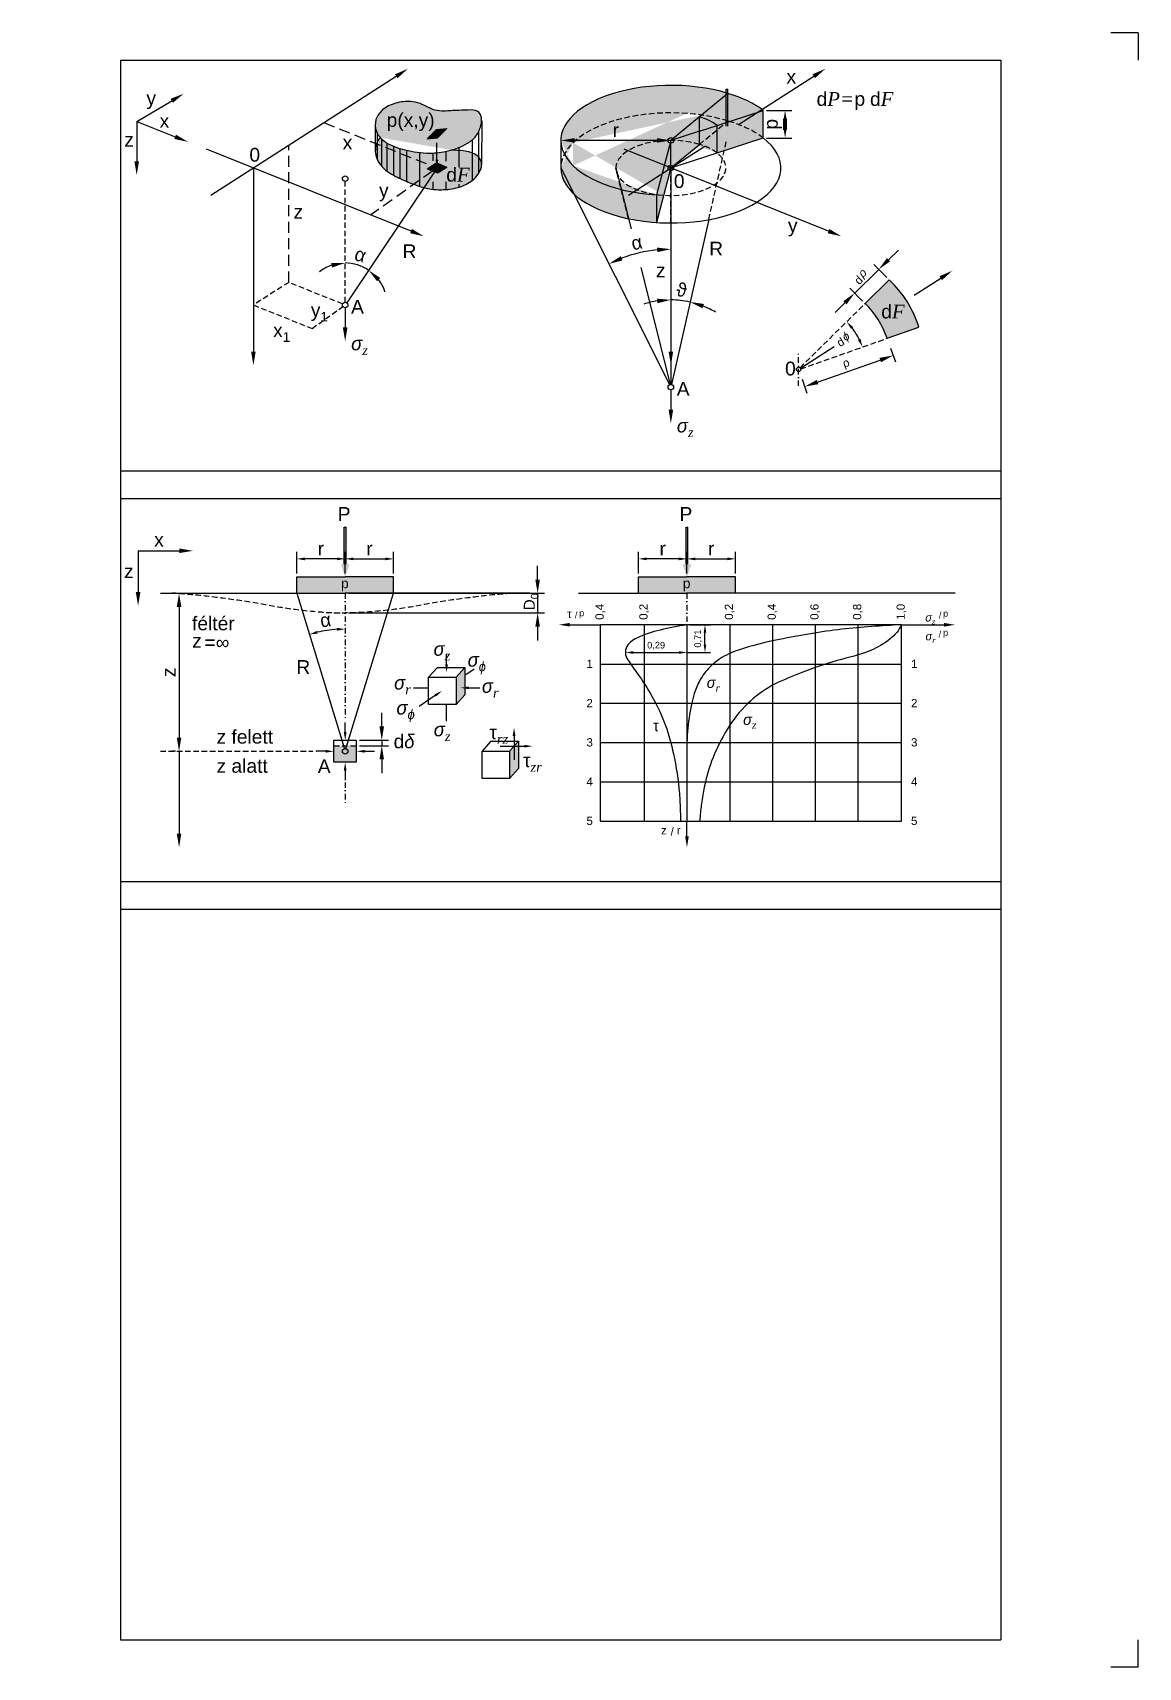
# Model space of a CAD drawing. Header units: millimetres. Extents: x -643 to 743, y 950 to 1247.
# Drawn here: x 541.6 to 742.6, y 949.6 to 1246.6 of the extents above; entities that cross this region are included whole.
import ezdxf
from ezdxf.enums import TextEntityAlignment as Align

# ---------------------------------------------------------------- set-up
doc = ezdxf.new("R2010")
doc.units = ezdxf.units.MM
doc.linetypes.add('PONTVONALX2', pattern=[2, 1, -0.5, 0, -0.5])
doc.linetypes.add('SZAGATTOTTX2', pattern=[1.5, 1, -0.5])
for name, color, linetype in [('0.20', 7, 'Continuous'), ('0.35', 2, 'Continuous'), ('0.50', 3, 'Continuous'), ('Méret', 7, 'Continuous'), ('Sraff_fekete', 7, 'Continuous'), ('Sraff_szürke', 254, 'Continuous'), ('Szaggatott', 7, 'SZAGATTOTTX2'), ('Szöveg', 7, 'Continuous'), ('Tengey', 2, 'PONTVONALX2')]:
    doc.layers.add(name, color=color, linetype=linetype)
doc.layers.add('Keretjelek', color=7, linetype='Continuous', plot=False)
doc.layers.add('Tükör', color=251, linetype='Continuous', plot=False)
doc.styles.add('0_25', font='arial.ttf', dxfattribs={"height": 2.5})
doc.styles.add('greek', font='symbol.ttf', dxfattribs={"height": 2.5})
doc.styles.get("Standard").update_dxf_attribs({"font": 'arial.ttf'})
doc.styles.add('TextCS', font='SCHLBKI.TTF', dxfattribs={"height": 2.5})
doc.dimstyles.new('ISO-25', dxfattribs={"dimtxt": 2.5, "dimasz": 2.5, "dimexe": 1.25, "dimexo": 0.625, "dimtad": 1, "dimtxsty": 'Standard', "dimcen": 2.5, "dimadec": 0, "dimazin": 0, "dimtfac": 1, "dimtmove": 0, "dimatfit": 3, "dimfxl": 0, "dimarcsym": 0})

# ---------------------------------------------------------------- blocks, each defined once
blk = doc.blocks.new('*D3')
at = {"layer": 'Defpoints', "color": 0}
for p in [(607.22, 1150.97), (598.41, 1147.69), (607.22, 1147.69)]:
    blk.add_point(p, dxfattribs=at)
at = {"layer": 'Méret', "color": 0, "lineweight": -2}
for p, q in [((598.41, 1148.31), (598.41, 1152.22)), ((599.91, 1150.97), (605.72, 1150.97)), ((607.22, 1148.31), (607.22, 1152.22))]:
    blk.add_line(p, q, dxfattribs=at)
at = {"layer": 'Méret', "color": 0}
for points in [[(599.91, 1151.22), (599.91, 1150.72), (598.41, 1150.97)], [(605.72, 1151.22), (605.72, 1150.72), (607.22, 1150.97)]]:
    blk.add_solid(points, dxfattribs=at)
at = {"layer": 'Méret', "color": 0, "insert": (602.82, 1152.84), "char_height": 2.5, "attachment_point": 5}
blk.add_mtext('r', dxfattribs=at)
blk = doc.blocks.new('*D4')
at = {"layer": 'Defpoints', "color": 0}
for p in [(589.6, 1150.97), (589.6, 1147.69), (598.41, 1147.69)]:
    blk.add_point(p, dxfattribs=at)
at = {"layer": 'Méret', "color": 0, "lineweight": -2}
for p, q in [((589.6, 1148.31), (589.6, 1152.22)), ((596.91, 1150.97), (591.1, 1150.97)), ((598.41, 1148.31), (598.41, 1152.22))]:
    blk.add_line(p, q, dxfattribs=at)
at = {"layer": 'Méret', "color": 0}
for points in [[(591.1, 1151.22), (591.1, 1150.72), (589.6, 1150.97)], [(596.91, 1151.22), (596.91, 1150.72), (598.41, 1150.97)]]:
    blk.add_solid(points, dxfattribs=at)
at = {"layer": 'Méret', "color": 0, "insert": (594.01, 1152.84), "char_height": 2.5, "attachment_point": 5}
blk.add_mtext('r', dxfattribs=at)
blk = doc.blocks.new('*D5')
at = {"layer": 'Defpoints', "color": 0}
for p in [(568.22, 1144.71), (568.22, 1116.01), (568.22, 1116.01)]:
    blk.add_point(p, dxfattribs=at)
at = {"layer": 'Méret', "color": 0, "lineweight": -2}
for p, q in [((567.6, 1144.71), (566.97, 1144.71)), ((568.22, 1142.21), (568.22, 1118.51)), ((567.6, 1116.01), (566.97, 1116.01))]:
    blk.add_line(p, q, dxfattribs=at)
at = {"layer": 'Méret', "color": 0}
for points in [[(567.81, 1142.21), (568.64, 1142.21), (568.22, 1144.71)], [(567.81, 1118.51), (568.64, 1118.51), (568.22, 1116.01)]]:
    blk.add_solid(points, dxfattribs=at)
at = {"layer": 'Méret', "color": 0, "insert": (566.35, 1130.36), "char_height": 2.5, "attachment_point": 5, "rotation": 90}
blk.add_mtext('z', dxfattribs=at)
blk = doc.blocks.new('*D6')
at = {"layer": 'Defpoints', "color": 0}
for p in [(598.41, 1144.71), (598.41, 1141.14), (633.4, 1141.14)]:
    blk.add_point(p, dxfattribs=at)
at = {"layer": 'Méret', "color": 0, "lineweight": -2}
for p, q in [((633.4, 1147.21), (633.4, 1149.71)), ((599.04, 1144.71), (634.65, 1144.71)), ((633.4, 1144.71), (633.4, 1141.14)), ((599.04, 1141.14), (634.65, 1141.14)), ((633.4, 1138.64), (633.4, 1136.14))]:
    blk.add_line(p, q, dxfattribs=at)
at = {"layer": 'Méret', "color": 0}
for points in [[(632.98, 1147.21), (633.81, 1147.21), (633.4, 1144.71)], [(632.98, 1138.64), (633.81, 1138.64), (633.4, 1141.14)]]:
    blk.add_solid(points, dxfattribs=at)
blk = doc.blocks.new('*D7')
at = {"layer": 'Defpoints', "color": 0}
for p in [(600.41, 1118.02), (600.41, 1117.02), (605.07, 1117.02)]:
    blk.add_point(p, dxfattribs=at)
at = {"layer": 'Méret', "color": 0, "lineweight": -2}
for p, q in [((605.07, 1120.52), (605.07, 1123.02)), ((601.04, 1118.02), (606.32, 1118.02)), ((601.04, 1117.02), (606.32, 1117.02)), ((605.07, 1118.02), (605.07, 1117.02)), ((605.07, 1114.52), (605.07, 1112.02))]:
    blk.add_line(p, q, dxfattribs=at)
at = {"layer": 'Méret', "color": 0}
for points in [[(604.65, 1120.52), (605.48, 1120.52), (605.07, 1118.02)], [(604.65, 1114.52), (605.48, 1114.52), (605.07, 1117.02)]]:
    blk.add_solid(points, dxfattribs=at)
blk = doc.blocks.new('*D8')
at = {"layer": 'Defpoints', "color": 0}
for p in [(692.91, 1197.37), (691.71, 1191.13), (696.92, 1191.05), (681.09, 1185.7), (681.22, 1185.49)]:
    blk.add_point(p, dxfattribs=at)
at = {"layer": 'Méret', "color": 0, "lineweight": -2}
blk.add_arc((680.69, 1185.3), 12.47, 26.3791, 37.7181, dxfattribs=at)
at = {"layer": 'Méret', "color": 0}
for points in [[(690.36, 1192.77), (690.74, 1193.1), (689.56, 1194.06)], [(692.09, 1190.94), (691.63, 1190.75), (692.44, 1189.46)]]:
    blk.add_solid(points, dxfattribs=at)
blk = doc.blocks.new('*D9')
at = {"layer": 'Defpoints', "color": 0}
for p in [(589.6, 1144.71), (598.41, 1144.71), (596.21, 1138.11), (598.41, 1121.85), (598.27, 1116.48)]:
    blk.add_point(p, dxfattribs=at)
at = {"layer": 'Méret', "color": 0, "lineweight": -2}
blk.add_arc((598.41, 1116.01), 22.21, 93.8701, 103.1875, dxfattribs=at)
at = {"layer": 'Méret', "color": 0}
for points in [[(593.41, 1137.39), (593.28, 1137.87), (591.9, 1137.24)], [(596.91, 1138.42), (596.92, 1137.92), (598.41, 1138.22)]]:
    blk.add_solid(points, dxfattribs=at)
at = {"layer": 'Méret', "color": 0, "insert": (594.84, 1139.85), "char_height": 2.5, "attachment_point": 5, "rotation": 8.5288, "style": 'greek'}
blk.add_mtext('a', dxfattribs=at)
blk = doc.blocks.new('*D10')
at = {"layer": 'Defpoints', "color": 0}
for p in [(614.63, 1221.31), (598.41, 1219.55), (601.34, 1204.15), (598.41, 1197.6), (598.69, 1197.51)]:
    blk.add_point(p, dxfattribs=at)
at = {"layer": 'Méret', "color": 0, "lineweight": -2}
for start, end in [(108.8505, 127.701), (56.1831, 90), (18.4821, 37.3326)]:
    blk.add_arc((598.41, 1197.1), 7.63, start, end, dxfattribs=at)
at = {"layer": 'Méret', "color": 0}
for points in [[(595.88, 1204.73), (596.02, 1203.91), (598.41, 1204.73)], [(604.2, 1201.42), (604.77, 1202.03), (602.66, 1203.44)]]:
    blk.add_solid(points, dxfattribs=at)
at = {"layer": 'Méret', "color": 0, "insert": (601.19, 1206.22), "char_height": 2.5, "attachment_point": 5, "rotation": 343.0916, "style": 'greek'}
blk.add_mtext('a', dxfattribs=at)
blk = doc.blocks.new('*D11')
at = {"layer": 'Defpoints', "color": 0}
for p in [(674.4, 1232.44), (678.38, 1232.44), (674.4, 1227.44)]:
    blk.add_point(p, dxfattribs=at)
at = {"layer": 'Méret', "color": 0, "lineweight": -2}
for p, q in [((675.02, 1232.44), (679.63, 1232.44)), ((675.02, 1227.44), (679.63, 1227.44))]:
    blk.add_line(p, q, dxfattribs=at)
at = {"layer": 'Méret', "color": 0, "lineweight": 100}
blk.add_line((678.38, 1228.94), (678.38, 1230.94), dxfattribs=at)
at = {"layer": 'Méret', "color": 0}
for points in [[(678.13, 1230.94), (678.63, 1230.94), (678.38, 1232.44)], [(678.13, 1228.94), (678.63, 1228.94), (678.38, 1227.44)]]:
    blk.add_solid(points, dxfattribs=at)
at = {"layer": 'Méret', "color": 0, "insert": (676.16, 1229.94), "char_height": 2.5, "attachment_point": 5, "rotation": 90}
blk.add_mtext('p', dxfattribs=at)
blk = doc.blocks.new('*D12')
at = {"layer": 'Defpoints', "color": 0}
for p in [(637.61, 1222.05), (657.61, 1212), (653.75, 1206.94), (657.39, 1182.62), (657.61, 1182.68)]:
    blk.add_point(p, dxfattribs=at)
at = {"layer": 'Méret', "color": 0, "lineweight": -2}
blk.add_arc((657.61, 1182.18), 25.06, 95.7178, 110.922, dxfattribs=at)
at = {"layer": 'Méret', "color": 0}
for points in [[(648.83, 1205.2), (648.5, 1205.97), (646.38, 1204.58)], [(655.1, 1207.53), (655.14, 1206.7), (657.61, 1207.24)]]:
    blk.add_solid(points, dxfattribs=at)
at = {"layer": 'Méret', "color": 0, "insert": (651.4, 1208.42), "char_height": 2.5, "attachment_point": 5, "rotation": 13.3199, "style": 'greek'}
blk.add_mtext('a', dxfattribs=at)
blk = doc.blocks.new('*D13')
at = {"layer": 'Defpoints', "color": 0}
for p in [(657.61, 1212), (664.49, 1212.61), (659.95, 1197.85), (657.61, 1182.68), (657.72, 1182.66)]:
    blk.add_point(p, dxfattribs=at)
at = {"layer": 'Méret', "color": 0, "lineweight": -2}
for start, end in [(99.0457, 108.0914), (77.2688, 90), (59.1774, 68.2231)]:
    blk.add_arc((657.61, 1182.18), 15.85, start, end, dxfattribs=at)
at = {"layer": 'Méret', "color": 0}
for points in [[(655.09, 1198.25), (655.16, 1197.42), (657.61, 1198.03)], [(663.37, 1196.5), (663.62, 1197.29), (661.11, 1197.64)]]:
    blk.add_solid(points, dxfattribs=at)
at = {"layer": 'Méret', "color": 0, "insert": (659.58, 1199.84), "char_height": 2.5, "attachment_point": 5, "rotation": 353.6344, "style": 'greek'}
blk.add_mtext('ϑ', dxfattribs=at)
blk = doc.blocks.new('*D31')
at = {"layer": 'Defpoints', "color": 0}
for p in [(669.35, 1150.97), (660.54, 1147.69), (669.35, 1147.69)]:
    blk.add_point(p, dxfattribs=at)
at = {"layer": 'Méret', "color": 0, "lineweight": -2}
for p, q in [((660.54, 1148.31), (660.54, 1152.22)), ((662.04, 1150.97), (667.85, 1150.97)), ((669.35, 1148.31), (669.35, 1152.22))]:
    blk.add_line(p, q, dxfattribs=at)
at = {"layer": 'Méret', "color": 0}
for points in [[(662.04, 1151.22), (662.04, 1150.72), (660.54, 1150.97)], [(667.85, 1151.22), (667.85, 1150.72), (669.35, 1150.97)]]:
    blk.add_solid(points, dxfattribs=at)
at = {"layer": 'Méret', "color": 0, "insert": (664.94, 1152.84), "char_height": 2.5, "attachment_point": 5}
blk.add_mtext('r', dxfattribs=at)
blk = doc.blocks.new('*D29')
at = {"layer": 'Defpoints', "color": 0}
for p in [(651.73, 1150.97), (651.73, 1147.69), (660.54, 1147.69)]:
    blk.add_point(p, dxfattribs=at)
at = {"layer": 'Méret', "color": 0, "lineweight": -2}
for p, q in [((651.73, 1148.31), (651.73, 1152.22)), ((659.04, 1150.97), (653.23, 1150.97)), ((660.54, 1148.31), (660.54, 1152.22))]:
    blk.add_line(p, q, dxfattribs=at)
at = {"layer": 'Méret', "color": 0}
for points in [[(653.23, 1151.22), (653.23, 1150.72), (651.73, 1150.97)], [(659.04, 1151.22), (659.04, 1150.72), (660.54, 1150.97)]]:
    blk.add_solid(points, dxfattribs=at)
at = {"layer": 'Méret', "color": 0, "insert": (656.13, 1152.84), "char_height": 2.5, "attachment_point": 5}
blk.add_mtext('r', dxfattribs=at)

msp = doc.modelspace()

# ---------------------------------------------------------------- hatches: boundary and pattern name
at = {"layer": '0.35'}
for points in [[(667.958, 1236.315), (667.638, 1236.315), (667.638, 1229.56), (666.982, 1229.56), (667.798, 1227.249), (668.614, 1229.56), (667.958, 1229.56)], [(598.573, 1156.753), (598.253, 1156.753), (598.253, 1149.999), (597.597, 1149.999), (598.413, 1147.688), (599.23, 1149.999), (598.573, 1149.999)], [(660.698, 1156.753), (660.378, 1156.753), (660.378, 1149.999), (659.722, 1149.999), (660.538, 1147.688), (661.355, 1149.999), (660.698, 1149.999)]]:
    msp.add_hatch(color=256, dxfattribs=at).paths.add_polyline_path(points)
h = msp.add_hatch(color=256, dxfattribs=at)
h.dxf.hatch_style = 1
edge = h.paths.add_edge_path()
edge.add_arc((657.614, 1227.003), 0.5, 0, 360)
edge = h.paths.add_edge_path()
edge.add_arc((657.614, 1222.003), 0.5, 0, 360)
at = {"layer": 'Sraff_fekete'}
h = msp.add_hatch(color=256, dxfattribs=at)
h.dxf.hatch_style = 1
h.paths.add_polyline_path([(615.011, 1222.915), (613.327, 1221.835), (615.184, 1221.091), (616.867, 1222.171)])
at = {"layer": 'Sraff_szürke'}
h = msp.add_hatch(color=256, dxfattribs=at)
h.dxf.hatch_style = 1
edge = h.paths.add_edge_path()
edge.add_ellipse((657.614, 1222.003), major_axis=(-20, 0), ratio=0.5, start_angle=253.78754, end_angle=345.52249, ccw=False)
edge.add_line((663.198, 1231.605), (667.988, 1235.553))
edge.add_ellipse((657.614, 1227.003), major_axis=(-20, 0), ratio=0.5, start_angle=238.75694, end_angle=374.47751)
edge = h.paths.add_edge_path()
edge.add_ellipse((657.614, 1222.003), major_axis=(-20, 0), ratio=0.5, start_angle=345.52249, end_angle=360, ccw=False)
edge.add_ellipse((657.614, 1227.003), major_axis=(-20, 0), ratio=0.5, start_angle=360, end_angle=374.47751, ccw=False)
edge.add_line((637.614, 1227.003), (637.614, 1222.003))
edge = h.paths.add_edge_path()
edge.add_ellipse((657.614, 1227.003), major_axis=(-20, 0), ratio=0.5, start_angle=374.47751, end_angle=442.4654, ccw=False)
edge.add_ellipse((657.614, 1222.003), major_axis=(-20, 0), ratio=0.5, start_angle=345.52249, end_angle=360)
edge.add_ellipse((657.614, 1222.003), major_axis=(-20, 0), ratio=0.5, start_angle=0, end_angle=82.50709)
edge.add_line((655.006, 1212.088), (654.992, 1217.089))
edge = h.paths.add_edge_path()
edge.add_ellipse((657.614, 1227.003), major_axis=(-20, 0), ratio=0.5, start_angle=374.47751, end_angle=442.4654)
edge.add_line((654.992, 1217.089), (655.015, 1217.175))
edge.add_ellipse((657.614, 1222.003), major_axis=(-10, 0), ratio=0.5, start_angle=270, end_angle=434.93079, ccw=False)
edge.add_line((657.614, 1227.003), (662.801, 1231.278))
edge.add_line((662.801, 1231.278), (663.198, 1231.605))
edge.add_ellipse((657.614, 1222.003), major_axis=(-20, 0), ratio=0.5, start_angle=253.78754, end_angle=345.52249)
edge = h.paths.add_edge_path(flags=17)
edge.add_ellipse((657.614, 1222.003), major_axis=(-10, 0), ratio=0.5, start_angle=270, end_angle=434.93079)
edge.add_line((655.015, 1217.175), (657.614, 1227.003))
h = msp.add_hatch(color=253, dxfattribs=at)
h.dxf.hatch_style = 1
edge = h.paths.add_edge_path()
edge.add_ellipse((657.614, 1227.003), major_axis=(-20, 0), ratio=0.5, start_angle=212.95417, end_angle=238.75694)
edge.add_line((667.988, 1235.553), (662.801, 1231.278))
edge.add_line((662.801, 1231.278), (662.801, 1226.278))
edge.add_ellipse((657.614, 1222.003), major_axis=(-10, 0), ratio=0.5, start_angle=212.95417, end_angle=238.75694, ccw=False)
edge.add_line((666.006, 1224.723), (674.397, 1227.442))
edge.add_line((674.397, 1227.442), (674.397, 1232.442))
h = msp.add_hatch(color=256, dxfattribs=at)
h.dxf.hatch_style = 1
edge = h.paths.add_edge_path()
edge.add_spline(control_points=[(613.534, 1232.982), (613.786, 1232.861), (614.562, 1232.487), (616.294, 1232.243), (618.446, 1232.487), (620.546, 1232.47), (622.375, 1232.636), (623.359, 1231.272), (623.128, 1229.56), (622.33, 1227.71), (620.2, 1226.033), (617.293, 1225.01), (613.395, 1224.488), (609.539, 1225.144), (606.031, 1226.208), (603.841, 1228.337), (603.782, 1230.851), (605.214, 1232.826), (607.586, 1233.894), (610.018, 1234.23), (612.057, 1233.762), (613.052, 1233.237), (613.534, 1232.982)], knot_values=[0, 0, 0, 0, 0.8340144, 2.5780787, 5.1481575, 7.2539624, 9.1018733, 10.0384992, 11.8651714, 13.965552, 15.9824633, 19.7637859, 23.1066158, 27.6729862, 31.3781757, 34.0166861, 36.1841942, 38.2907378, 40.9638755, 43.7765231, 45.5104846, 47.142808, 47.142808, 47.142808, 47.142808], degree=3, periodic=0)
edge = h.paths.add_edge_path()
edge.add_spline(control_points=[(604.787, 1227.511), (604.787, 1227.511), (604.159, 1226.886), (603.868, 1225.453), (603.875, 1224.278), (604.973, 1221.969), (607.388, 1220.471), (610.458, 1219.176), (613.344, 1218.093), (616.495, 1217.981), (619.296, 1218.397), (621.678, 1219.64), (622.969, 1221.291), (623.43, 1222.989), (622.213, 1224.69), (620.062, 1225.114), (618.455, 1225.225), (617.758, 1225.258)], knot_values=[0, 0, 0, 0, 0.7341219, 2.0785706, 3.6106937, 5.5970676, 9.0346424, 11.8926235, 15.6595568, 18.1537477, 21.26865, 24.0940676, 25.9186402, 27.5235211, 28.9375563, 31.6595206, 33.7644344, 33.7644344, 33.7644344, 33.7644344], degree=3, periodic=0)
h = msp.add_hatch(color=256, dxfattribs=at)
h.dxf.hatch_style = 1
h.paths.add_polyline_path([(662.801, 1231.278), (657.614, 1227.003), (662.801, 1228.684)])
h.paths.add_polyline_path([(662.801, 1228.684), (657.614, 1227.003), (657.614, 1222.003), (662.801, 1226.278)])
h = msp.add_hatch(color=253, dxfattribs=at)
h.dxf.hatch_style = 1
h.paths.add_polyline_path([(613.327, 1227.292), (615.184, 1227.474), (616.867, 1229.175), (615.011, 1228.993)])
h = msp.add_hatch(color=256, dxfattribs=at)
h.dxf.hatch_style = 1
edge = h.paths.add_edge_path()
edge.add_line((657.614, 1222.003), (657.614, 1227.003))
edge.add_line((657.614, 1227.003), (655.015, 1217.175))
edge.add_ellipse((657.614, 1222.003), major_axis=(-10, 0), ratio=0.5, start_angle=434.93079, end_angle=442.50709)
edge.add_line((656.31, 1217.045), (657.614, 1222.003))
edge = h.paths.add_edge_path()
edge.add_line((655.006, 1212.088), (656.31, 1217.045))
edge.add_ellipse((657.614, 1222.003), major_axis=(-10, 0), ratio=0.5, start_angle=434.93079, end_angle=442.50709, ccw=False)
edge.add_line((655.015, 1217.175), (654.992, 1217.089))
edge.add_line((654.992, 1217.089), (655.006, 1212.088))
h = msp.add_hatch(color=256, dxfattribs=at)
h.dxf.hatch_style = 1
h.paths.add_polyline_path([(697.28, 1201.676), (692.913, 1197.367, -0.0585128), (695.203, 1194.615), (700.405, 1197.952, 0.0615532)])
h.paths.add_polyline_path([(700.405, 1197.952), (695.203, 1194.615, -0.0647792), (696.919, 1191.046), (702.691, 1193.088, 0.0681116)])
h = msp.add_hatch(color=256, dxfattribs=at)
h.dxf.hatch_style = 1
h.paths.add_polyline_path([(598.413, 1147.688), (589.605, 1147.688), (589.605, 1144.713), (598.413, 1144.713)])
h.paths.add_polyline_path([(607.222, 1147.688), (598.413, 1147.688), (598.413, 1144.713), (607.222, 1144.713)])
h = msp.add_hatch(color=256, dxfattribs=at)
h.dxf.hatch_style = 1
h.paths.add_polyline_path([(660.538, 1147.688), (651.73, 1147.688), (651.73, 1144.713), (660.538, 1144.713)])
h.paths.add_polyline_path([(669.347, 1147.688), (660.538, 1147.688), (660.538, 1144.713), (669.347, 1144.713)])
h = msp.add_hatch(color=256, dxfattribs=at)
h.dxf.hatch_style = 1
h.paths.add_polyline_path([(620.19, 1131.232), (618.563, 1129.453), (618.563, 1124.49), (620.19, 1126.269)])
h = msp.add_hatch(color=256, dxfattribs=at)
h.dxf.hatch_style = 1
h.paths.add_polyline_path([(600.413, 1117.018), (598.724, 1117.018), (598.56, 1116.483, -0.3294721), (598.913, 1116.005, -0.4142136), (598.413, 1115.505), (598.413, 1114.005), (600.413, 1114.005)])
h.paths.add_polyline_path([(597.913, 1116.005, -0.3294721), (598.267, 1116.483), (598.103, 1117.018), (596.355, 1117.018), (596.355, 1114.005), (598.413, 1114.005), (598.413, 1115.505, -0.4142136)])
h.paths.add_polyline_path([(598.724, 1117.018), (598.103, 1117.018), (598.267, 1116.483, -0.1499646), (598.56, 1116.483)])
h.paths.add_polyline_path([(598.913, 1116.005, 1), (597.913, 1116.005, 0.4142136), (598.413, 1115.505, 0.4142136)])
h = msp.add_hatch(color=256, dxfattribs=at)
h.dxf.hatch_style = 1
h.paths.add_polyline_path([(629.926, 1117.823), (628.299, 1116.044), (628.299, 1111.082), (629.926, 1112.86)])

# ---------------------------------------------------------------- linework, layer by layer
for p, q in [((613.327, 1221.835), (615.011, 1222.915)), ((613.327, 1221.835), (615.184, 1221.091)), ((615.011, 1222.915), (616.867, 1222.171)), ((615.184, 1221.091), (616.867, 1222.171))]:
    msp.add_line(p, q)
at = {"layer": '0.20'}
for p, q in [((667.988, 1235.553), (662.801, 1231.278)), ((560.523, 1230.435), (566.907, 1234.208)), ((560.523, 1230.435), (560.523, 1223.185)), ((560.523, 1230.435), (567.512, 1227.657)), ((662.801, 1226.278), (662.801, 1231.278)), ((666.006, 1229.723), (674.397, 1232.442)), ((666.006, 1224.723), (666.006, 1229.723)), ((674.397, 1227.442), (674.397, 1232.442)), ((615.011, 1228.993), (613.327, 1227.292)), ((613.327, 1227.292), (615.184, 1227.474)), ((615.011, 1228.993), (616.867, 1229.175)), ((616.867, 1229.175), (615.184, 1227.474)), ((666.006, 1224.723), (674.397, 1227.442)), ((637.615, 1222.046), (657.39, 1182.623)), ((647.615, 1222.046), (650.408, 1210.909)), ((657.614, 1212.003), (657.614, 1182.676)), ((652.16, 1203.923), (657.493, 1182.661)), ((701.837, 1198.87), (706.666, 1201.968)), ((681.165, 1185.611), (687.325, 1189.562)), ((560.776, 1152.441), (568.276, 1152.441)), ((560.776, 1152.441), (560.776, 1144.941)), ((589.605, 1144.713), (589.605, 1147.688)), ((589.605, 1147.688), (598.413, 1147.688)), ((607.222, 1147.688), (598.413, 1147.688)), ((607.222, 1144.713), (607.222, 1147.688)), ((651.73, 1147.688), (660.538, 1147.688)), ((651.73, 1144.713), (651.73, 1147.688)), ((669.347, 1147.688), (660.538, 1147.688)), ((669.347, 1144.713), (669.347, 1147.688)), ((639.247, 1138.997), (644.791, 1138.997)), ((652.769, 1138.997), (652.769, 1103.335)), ((660.538, 1138.997), (660.538, 1103.335)), ((668.308, 1138.997), (668.308, 1103.335)), ((676.077, 1138.997), (676.077, 1103.335)), ((683.847, 1138.997), (683.847, 1103.335)), ((691.616, 1138.997), (691.616, 1103.335)), ((699.522, 1138.997), (707.268, 1138.997)), ((616.845, 1131.835), (616.845, 1133.581)), ((644.791, 1131.864), (699.522, 1131.864)), ((621.847, 1130.923), (620.19, 1129.805)), ((610.809, 1127.546), (613.554, 1127.546)), ((614.79, 1126.158), (611.843, 1124.168)), ((620.877, 1127.546), (622.88, 1127.546)), ((616.845, 1121.51), (616.845, 1124.49)), ((644.791, 1124.732), (699.522, 1124.732)), ((644.791, 1117.6), (699.522, 1117.6)), ((568.222, 1116.005), (568.222, 1101.064)), ((644.791, 1110.468), (699.522, 1110.468)), ((660.538, 1100.564), (660.538, 1103.335))]:
    msp.add_line(p, q, dxfattribs=at)
msp.add_circle((680.828, 1185.395), 0.4, dxfattribs=at)
for major_axis in [(-20, 0), (-10, 0)]:
    msp.add_ellipse((657.614, 1227.003), major_axis=major_axis, ratio=0.5, start_param=3.7167513, end_param=4.1670948, dxfattribs=at)
at = {"layer": '0.20', "linetype": 'SZAGATTOTTX2'}
for major_axis in [(-20, 0), (-10, 0)]:
    msp.add_ellipse((657.614, 1222.003), major_axis=major_axis, ratio=0.5, start_param=3.7167513, end_param=4.1670948, dxfattribs=at)
at = {"layer": '0.20'}
for points in [[(567.119, 1233.849), (566.695, 1234.566), (569.059, 1235.48)], [(567.358, 1227.27), (567.665, 1228.045), (569.835, 1226.734)], [(560.106, 1223.185), (560.939, 1223.185), (560.523, 1220.685)], [(706.891, 1201.617), (706.441, 1202.319), (708.77, 1203.318)], [(568.276, 1152.024), (568.276, 1152.857), (570.776, 1152.441)], [(560.359, 1144.941), (561.193, 1144.941), (560.776, 1142.441)], [(639.247, 1139.33), (639.247, 1138.663), (637.247, 1138.997)], [(707.268, 1138.663), (707.268, 1139.33), (709.268, 1138.997)], [(660.205, 1100.564), (660.872, 1100.564), (660.538, 1098.564)]]:
    msp.add_solid(points, dxfattribs=at)
at = {"layer": '0.35'}
for p, q in [((574.01, 1217.049), (607.712, 1238.667)), ((669.91, 1229.89), (683.594, 1238.667)), ((667.638, 1229.56), (667.638, 1236.315)), ((667.638, 1236.315), (667.958, 1236.315)), ((667.958, 1229.56), (667.958, 1236.315)), ((667.958, 1229.56), (667.958, 1236.315)), ((649.892, 1217.049), (663.762, 1225.946)), ((581.732, 1222.003), (581.732, 1188.638)), ((657.614, 1222.003), (657.614, 1188.638)), ((598.415, 1196.599), (598.415, 1193.014)), ((657.614, 1181.676), (657.614, 1178.092)), ((598.253, 1149.999), (598.253, 1156.753)), ((598.253, 1156.753), (598.573, 1156.753)), ((598.573, 1149.999), (598.573, 1156.753)), ((598.573, 1149.999), (598.573, 1156.753)), ((660.378, 1149.999), (660.378, 1156.753)), ((660.378, 1156.753), (660.698, 1156.753)), ((660.698, 1149.999), (660.698, 1156.753)), ((660.698, 1149.999), (660.698, 1156.753)), ((564.822, 1144.713), (598.413, 1144.713)), ((632.004, 1144.713), (598.413, 1144.713)), ((640.854, 1144.713), (660.538, 1144.713)), ((709.268, 1144.713), (660.538, 1144.713)), ((615.182, 1131.232), (613.554, 1129.453)), ((620.19, 1131.232), (618.563, 1129.453)), ((620.19, 1126.269), (618.563, 1124.49)), ((598.413, 1119.518), (598.413, 1121.264)), ((596.355, 1118.018), (600.413, 1118.018)), ((596.355, 1114.005), (596.355, 1118.018)), ((600.413, 1118.018), (600.413, 1114.005)), ((624.917, 1117.823), (623.29, 1116.044)), ((629.926, 1117.823), (628.299, 1116.044)), ((594.855, 1116.005), (593.109, 1116.005)), ((600.413, 1114.005), (596.355, 1114.005)), ((601.972, 1116.005), (603.718, 1116.005)), ((598.413, 1112.493), (598.413, 1110.746)), ((629.926, 1112.86), (628.299, 1111.082)), ((644.791, 1103.335), (699.522, 1103.335))]:
    msp.add_line(p, q, dxfattribs=at)
at = {"layer": '0.35', "ltscale": 0.25}
for p, q in [((610.383, 1210.523), (573.216, 1225.415)), ((686.265, 1210.523), (649.098, 1225.415))]:
    msp.add_line(p, q, dxfattribs=at)
at = {"layer": '0.35', "color": 253}
msp.add_line((615.097, 1223.503), (615.097, 1226.543), dxfattribs=at)
at = {"layer": '0.35'}
for points in [[(699.522, 1103.335), (699.522, 1138.997), (644.791, 1138.997), (644.791, 1103.335)], [(615.182, 1131.232), (620.19, 1131.232), (620.19, 1126.269)], [(624.917, 1117.823), (629.926, 1117.823), (629.926, 1112.86)]]:
    msp.add_lwpolyline(points, dxfattribs=at)
for points in [[(613.554, 1129.453), (618.563, 1129.453), (618.563, 1124.49), (613.554, 1124.49)], [(623.29, 1116.044), (628.299, 1116.044), (628.299, 1111.082), (623.29, 1111.082)]]:
    msp.add_lwpolyline(points, close=True, dxfattribs=at)
for centre in [(657.614, 1227.003), (657.614, 1222.003), (598.415, 1220.053), (598.415, 1197.099), (657.614, 1182.176), (598.413, 1116.005)]:
    msp.add_circle(centre, 0.5, dxfattribs=at)
for points in [[(607.937, 1238.317), (607.487, 1239.018), (609.816, 1240.017)], [(683.819, 1238.317), (683.369, 1239.018), (685.698, 1240.017)], [(610.228, 1210.137), (610.538, 1210.91), (612.704, 1209.593)], [(686.11, 1210.137), (686.42, 1210.91), (688.586, 1209.593)], [(597.998, 1193.014), (598.831, 1193.014), (598.415, 1190.514)], [(581.316, 1188.638), (582.149, 1188.638), (581.732, 1186.138)], [(657.198, 1188.638), (658.031, 1188.638), (657.614, 1186.138)], [(657.198, 1178.092), (658.031, 1178.092), (657.614, 1175.592)], [(598.663, 1119.518), (598.163, 1119.518), (598.413, 1118.018)], [(594.855, 1115.755), (594.855, 1116.255), (596.355, 1116.005)], [(598.663, 1112.493), (598.163, 1112.493), (598.413, 1113.993)], [(601.972, 1115.755), (601.972, 1116.255), (600.472, 1116.005)]]:
    msp.add_solid(points, dxfattribs=at)
at = {"layer": '0.35', "color": 253}
msp.add_solid([(615.347, 1223.503), (614.847, 1223.503), (615.097, 1222.003)], dxfattribs=at)
at = {"layer": '0.50'}
for points, knots in [([(660.538, 1138.997), (658.901, 1138.712), (655.801, 1138.173), (652.323, 1137.118), (650.236, 1135.905), (649.381, 1134.854), (649.252, 1133.469), (650.321, 1131.743), (652.246, 1129.263), (654.614, 1125.395), (656.814, 1120.743), (658.303, 1114.942), (659.153, 1109.692), (659.316, 1105.584), (659.36, 1103.911), (659.374, 1103.335)], [0, 0, 0, 0, 6.2347215, 11.8068524, 13.5045873, 15.220141, 16.7164797, 18.3786142, 22.6796312, 28.6690521, 35.2703409, 41.9146298, 51.0462236, 55.160406, 57.3205156, 57.3205156, 57.3205156, 57.3205156]), ([(699.522, 1138.997), (695.904, 1138.798), (688.456, 1138.389), (678.581, 1136.638), (671.103, 1134.988), (666.832, 1133.181), (664.482, 1131.223), (662.849, 1129.094), (661.87, 1126.703), (661.107, 1123.575), (660.493, 1119.408), (660.502, 1112.314), (660.502, 1106.896), (660.502, 1103.335)], [0, 0, 0, 0, 13.577608, 27.9451004, 37.5436056, 42.2823096, 45.1249206, 48.9243733, 52.2194455, 54.7336895, 60.9911546, 67.9516983, 81.3050976, 81.3050976, 81.3050976, 81.3050976]), ([(699.522, 1138.997), (699.38, 1138.708), (698.891, 1137.71), (697.054, 1135.954), (693.337, 1133.775), (687.205, 1132.527), (681.103, 1130.205), (675.289, 1127.86), (670.597, 1124.045), (667.421, 1119.612), (664.911, 1114.386), (663.674, 1109.888), (663.159, 1106.322), (662.919, 1104.505), (662.864, 1103.335)], [0, 0, 0, 0, 1.2012069, 4.154208, 9.3215637, 17.1935303, 27.3630016, 33.8771031, 40.4813835, 48.3291163, 55.405418, 62.041938, 65.7438944, 68.9103825, 68.9103825, 68.9103825, 68.9103825])]:
    msp.add_open_spline(points, degree=3, knots=knots, dxfattribs=at)
at = {"layer": 'Keretjelek'}
for p, q in [((742.579, 1246.574), (737.579, 1246.574)), ((742.579, 1246.574), (742.579, 1241.574)), ((742.579, 949.574), (742.579, 954.574)), ((742.579, 949.574), (737.579, 949.574))]:
    msp.add_line(p, q, dxfattribs=at)
at = {"layer": 'Méret'}
for p, q in [((655.114, 1227.003), (640.114, 1227.003)), ((697.184, 1205.333), (698.963, 1207.088)), ((691.037, 1199.268), (695.404, 1203.577)), ((696.841, 1202.12), (694.526, 1204.467)), ((692.474, 1197.812), (690.159, 1200.158)), ((689.257, 1197.512), (687.478, 1195.756)), ((697.54, 1189.277), (698.431, 1186.741)), ((684.285, 1183.098), (695.658, 1187.092)), ((681.45, 1183.626), (682.34, 1181.09)), ((661.038, 1138.997), (664.814, 1138.997)), ((663.814, 1135.155), (663.814, 1137.797)), ((650.536, 1133.955), (659.338, 1133.955)), ((660.538, 1133.955), (664.814, 1133.955)), ((660.538, 1133.524), (660.538, 1132.955)), ((626.608, 1116.934), (631.616, 1116.934)), ((629.112, 1119.415), (629.112, 1114.452))]:
    msp.add_line(p, q, dxfattribs=at)
for points in [[(640.114, 1227.419), (640.114, 1226.586), (637.614, 1227.003)], [(655.114, 1227.419), (655.114, 1226.586), (657.614, 1227.003)], [(696.891, 1205.629), (697.476, 1205.036), (695.404, 1203.577)], [(688.965, 1197.809), (689.55, 1197.215), (691.037, 1199.268)], [(695.52, 1187.485), (695.796, 1186.699), (698.017, 1187.921)], [(684.147, 1183.491), (684.423, 1182.704), (681.926, 1182.269)], [(663.574, 1137.557), (664.054, 1137.557), (663.814, 1138.997)], [(663.574, 1135.395), (664.054, 1135.395), (663.814, 1133.955)], [(617.095, 1131.835), (616.595, 1131.835), (616.845, 1130.335)], [(650.776, 1134.195), (650.776, 1133.715), (649.336, 1133.955)], [(659.098, 1134.195), (659.098, 1133.715), (660.538, 1133.955)], [(614.65, 1126.365), (614.929, 1125.951), (616.033, 1126.997)], [(620.877, 1127.296), (620.877, 1127.796), (619.377, 1127.546)], [(628.862, 1118.803), (629.362, 1118.803), (629.112, 1120.303)], [(630.981, 1117.184), (630.981, 1116.684), (632.481, 1116.934)], [(567.806, 1101.064), (568.639, 1101.064), (568.222, 1098.564)]]:
    msp.add_solid(points, dxfattribs=at)
at = {"layer": 'Sraff_szürke', "color": 253}
for p, q in [((667.988, 1230.553), (667.988, 1235.553)), ((662.801, 1231.278), (657.614, 1227.003)), ((666.006, 1224.723), (666.006, 1229.723)), ((637.614, 1227.003), (637.614, 1222.003)), ((657.614, 1227.003), (654.992, 1217.089)), ((662.801, 1228.684), (657.614, 1227.003)), ((657.614, 1222.003), (657.614, 1227.003)), ((657.614, 1222.003), (662.801, 1226.278)), ((657.614, 1222.003), (666.006, 1224.723)), ((657.614, 1222.003), (655.006, 1212.088)), ((654.992, 1217.089), (655.006, 1212.088)), ((692.913, 1197.367), (697.28, 1201.676)), ((696.919, 1191.046), (702.691, 1193.088)), ((589.605, 1144.713), (598.267, 1116.483)), ((598.56, 1116.483), (607.222, 1144.713))]:
    msp.add_line(p, q, dxfattribs=at)
at = {"layer": 'Sraff_szürke'}
for p, q in [((603.868, 1229.786), (603.868, 1225.085)), ((623.238, 1230.577), (623.222, 1222.675)), ((662.801, 1228.684), (666.006, 1229.723)), ((604.267, 1223.526), (604.267, 1228.223)), ((605.042, 1227.255), (605.042, 1222.31)), ((621.477, 1227.077), (621.477, 1219.698)), ((622.669, 1228.594), (622.669, 1220.998)), ((605.979, 1226.545), (605.979, 1221.42)), ((607.172, 1225.944), (607.172, 1220.68)), ((608.364, 1225.537), (608.364, 1220.086)), ((609.556, 1225.23), (609.556, 1219.566)), ((611.94, 1224.798), (611.94, 1218.655)), ((614.324, 1224.699), (614.324, 1223.315)), ((616.709, 1225.005), (616.709, 1223.219)), ((619.093, 1225.704), (619.093, 1222.171)), ((614.634, 1221.311), (598.693, 1197.514)), ((614.324, 1219.494), (614.324, 1218.11)), ((616.709, 1219.48), (616.709, 1218.082)), ((619.093, 1219.06), (619.093, 1218.509)), ((664.491, 1212.612), (657.725, 1182.664))]:
    msp.add_line(p, q, dxfattribs=at)
at = {"layer": 'Sraff_szürke', "linetype": 'SZAGATTOTTX2'}
msp.add_line((664.491, 1212.612), (667.798, 1227.249), dxfattribs=at)
at = {"layer": 'Sraff_szürke', "color": 253}
for centre, radius, start, end in [((683.777, 1187.168), 19.819, 17.38003, 47.05517), ((682.343, 1186.237), 15.349, 18.25738, 46.47783)]:
    msp.add_arc(centre, radius, start, end, dxfattribs=at)
for centre, major_axis, start_param, end_param in [((657.614, 1227.003), (-20, 0), 4.1670948, 7.722478), ((657.614, 1227.003), (-10, 0), 3.7167513, 4.1670948), ((657.614, 1222.003), (-20, 0), 0, 3.7167513)]:
    msp.add_ellipse(centre, major_axis=major_axis, ratio=0.5, start_param=start_param, end_param=end_param, dxfattribs=at)
at = {"layer": 'Sraff_szürke', "color": 253, "linetype": 'SZAGATTOTTX2'}
for major_axis, end_param in [((-20, 0), 6.2831853), ((-10, 0), 9.9999367)]:
    msp.add_ellipse((657.614, 1222.003), major_axis=major_axis, ratio=0.5, start_param=4.1670948, end_param=end_param, dxfattribs=at)
at = {"layer": 'Sraff_szürke', "color": 253}
msp.add_spline([(613.534, 1232.982), (614.297, 1232.645), (616.015, 1232.342), (618.583, 1232.448), (620.688, 1232.511), (622.519, 1232.263), (623.086, 1231.518), (623.067, 1229.691), (622.174, 1227.79), (620.642, 1226.478), (617.122, 1225.096), (613.805, 1224.686), (609.279, 1225.296), (605.827, 1226.642), (604.08, 1228.619), (604.017, 1230.786), (605.196, 1232.532), (607.574, 1233.752), (610.369, 1234.067), (612.06, 1233.683), (613.534, 1232.982)], degree=3, dxfattribs=at)
msp.add_open_spline([(604.787, 1227.511), (604.787, 1227.511), (604.159, 1226.886), (603.868, 1225.453), (603.875, 1224.278), (604.973, 1221.969), (607.388, 1220.471), (610.458, 1219.176), (613.344, 1218.093), (616.495, 1217.981), (619.296, 1218.397), (621.678, 1219.64), (622.969, 1221.291), (623.43, 1222.989), (622.213, 1224.69), (620.062, 1225.114), (618.455, 1225.225), (617.758, 1225.258)], degree=3, knots=[0, 0, 0, 0, 0.7341219, 2.0785706, 3.6106937, 5.5970676, 9.0346424, 11.8926235, 15.6595568, 18.1537477, 21.26865, 24.0940676, 25.9186402, 27.5235211, 28.9375563, 31.6595206, 33.7644344, 33.7644344, 33.7644344, 33.7644344], dxfattribs=at)
at = {"layer": 'Szaggatott'}
for p, q in [((667.988, 1230.553), (667.988, 1235.553)), ((662.801, 1226.278), (667.988, 1230.553)), ((649.942, 1212.768), (647.615, 1222.046)), ((657.614, 1212.003), (657.614, 1222.003)), ((598.415, 1197.599), (598.415, 1219.553)), ((588.146, 1201.213), (581.732, 1197.099)), ((597.951, 1197.285), (588.146, 1201.213)), ((581.732, 1197.099), (592.396, 1192.826)), ((681.087, 1185.699), (692.913, 1197.367)), ((592.396, 1192.826), (598.007, 1196.809)), ((681.217, 1185.491), (696.919, 1191.046)), ((596.355, 1117.018), (600.413, 1117.018)), ((564.822, 1116.005), (592.53, 1116.005))]:
    msp.add_line(p, q, dxfattribs=at)
at = {"layer": 'Szaggatott', "ltscale": 2}
for p, q in [((594.56, 1230.231), (614.169, 1222.375)), ((588.146, 1201.213), (588.146, 1226.117)), ((614.307, 1221.442), (603.06, 1213.457))]:
    msp.add_line(p, q, dxfattribs=at)
at = {"layer": 'Szaggatott'}
for points in [[(568.222, 1144.713), (569.155, 1144.637), (571.769, 1144.424), (576.628, 1143.83), (582.076, 1143.079), (587.665, 1141.954), (592.308, 1141.453), (595.963, 1141.174), (597.635, 1141.144), (598.413, 1141.139)], [(628.604, 1144.713), (627.672, 1144.637), (625.058, 1144.424), (620.199, 1143.83), (614.751, 1143.079), (609.162, 1141.954), (604.519, 1141.453), (600.864, 1141.174), (599.191, 1141.144), (598.413, 1141.139)]]:
    msp.add_open_spline(points, degree=3, knots=[0, 0, 0, 0, 2.806463, 7.8649952, 14.0851775, 19.4324438, 25.4061821, 28.0908345, 30.4244773, 30.4244773, 30.4244773, 30.4244773], dxfattribs=at)
msp.add_open_spline([(596.353, 1141.181), (597.04, 1141.155), (597.726, 1141.144), (598.413, 1141.139)], degree=3, dxfattribs=at)
at = {"layer": 'Tengey', "color": 7}
for p, q in [((680.828, 1182.395), (680.828, 1188.395)), ((598.413, 1144.713), (598.413, 1121.847)), ((660.538, 1144.713), (660.538, 1138.997)), ((598.413, 1110.357), (598.413, 1106.539))]:
    msp.add_line(p, q, dxfattribs=at)
at = {"layer": 'Tükör'}
for p, q in [((557.579, 1241.574), (557.579, 954.574)), ((557.579, 1241.574), (717.579, 1241.574)), ((557.579, 1241.574), (717.579, 1241.574)), ((717.579, 1241.574), (717.579, 954.574)), ((557.579, 1166.948), (717.579, 1166.948)), ((557.579, 1161.948), (717.579, 1161.948)), ((557.579, 1092.322), (717.579, 1092.322)), ((557.579, 1087.322), (717.579, 1087.322)), ((557.579, 954.574), (717.579, 954.574))]:
    msp.add_line(p, q, dxfattribs=at)

# ---------------------------------------------------------------- texts
at = {"char_height": 2.5, "width": 2.36009, "attachment_point": 1, "style": '0_25'}
for insert in [(581.005, 1225.639), (658.158, 1220.855), (678.367, 1186.804)]:
    msp.add_mtext('0', dxfattribs=dict(at, insert=insert))
at = {"layer": 'Méret', "attachment_point": 5}
for s, insert, char_height in [('r', (647.614, 1228.878), 2.5), ('0,29', (654.937, 1135.176), 1.2)]:
    msp.add_mtext(s, dxfattribs=dict(at, insert=insert, char_height=char_height))
at = {"layer": 'Méret', "char_height": 1.5, "attachment_point": 5}
for s, insert, rotation, style in [('{\\fArial|b0|i1|c0|p34;ρ}', (692.575, 1202.775), 44.6152, 'greek'), ('{\\fSymbol|b0|i1|c2|p18;j}', (689.528, 1191.238), 32.13916, 'TextCS'), ('{\\fArial|b0|i0|c0|p34;ρ}', (689.516, 1186.392), 19.35226, 'greek')]:
    msp.add_mtext(s, dxfattribs=dict(at, insert=insert, rotation=rotation, style=style))
at = {"layer": 'Méret', "insert": (662.593, 1136.476), "char_height": 1.2, "attachment_point": 5, "rotation": 90}
msp.add_mtext('0,71', dxfattribs=at)
at = {"layer": 'Szöveg', "style": '0_25'}
for s, height, p in [('p', 2.5, (690.988, 1233.295)), ('R', 2.5, (608.847, 1205.61)), ('R', 2.5, (664.574, 1206.092)), ('A', 2.5, (599.484, 1195.527)), ('A', 2.5, (658.684, 1180.605)), ('P', 2.5, (597.058, 1157.879)), ('P', 2.5, (659.183, 1157.879)), ('p', 1.8, (597.659, 1145.637)), ('p', 1.8, (659.784, 1145.637)), ('/', 1.2, (640.16, 1140.182)), ('p', 1.2, (640.928, 1140.533)), ('/', 1.2, (706.32, 1140.104)), ('p', 1.2, (707.087, 1140.455)), ('/', 1.2, (706.275, 1136.652)), ('p', 1.2, (707.087, 1136.983)), ('z', 2.5, (570.599, 1134.838)), ('=∞', 2.5, (572.851, 1134.547)), ('R', 2.5, (589.543, 1130.076)), ('1', 1.5, (642.27, 1131.15)), ('1', 1.5, (701.265, 1131.15)), ('2', 1.5, (642.27, 1124.018)), ('2', 1.5, (701.265, 1124.018)), ('z felett', 2.5, (575.029, 1117.4)), ('3', 1.5, (642.27, 1116.886)), ('3', 1.5, (701.265, 1116.886)), ('z alatt', 2.5, (575.029, 1112.109)), ('A', 2.5, (593.441, 1112.038)), ('4', 1.5, (642.27, 1109.754)), ('4', 1.5, (701.265, 1109.754)), ('5', 1.5, (642.27, 1102.621)), ('z', 1.5, (655.829, 1100.914)), ('/', 1.5, (657.565, 1100.677)), ('r', 1.5, (658.68, 1100.914)), ('5', 1.5, (701.265, 1102.621))]:
    msp.add_text(s, height=height, dxfattribs=at).set_placement(p)
for s, rotation, p in [('d', 44.05333, (691.831, 1200.662)), ('d', 31.24165, (688.346, 1189.418)), ('0,4', 90, (645.402, 1139.896)), ('0,2', 90, (653.38, 1139.896)), ('0,2', 90, (668.919, 1139.896)), ('0,4', 90, (676.688, 1139.896)), ('0,6', 90, (684.458, 1139.896)), ('0,8', 90, (692.227, 1139.896)), ('1,0', 90, (700.133, 1139.896))]:
    msp.add_text(s, height=1.5, rotation=rotation, dxfattribs=at).set_placement(p)
msp.add_text('féltér', height=2.5, dxfattribs=at).set_placement((574.462, 1137.994), align=Align.CENTER)
at = {"layer": 'Szöveg', "attachment_point": 1}
for s, insert, char_height, width, style in [('x', (678.629, 1239.835), 2.5, 2.18197, '0_25'), ('d{\\fCentury Schoolbook|b0|i1|c238|p18;P=\\f@Arial Unicode MS|b0|i1|c238|p34;   }d{\\fCentury Schoolbook|b0|i1|c0|p18;F}', (684.102, 1235.78), 2.5, 16.33569, '0_25'), ('y', (562.287, 1235.932), 2.5, 2.18197, '0_25'), ('x', (564.688, 1231.804), 2.5, 2.18197, '0_25'), ('p(x,y)', (605.95, 1231.961), 2.5, 5.56063, '0_25'), ('z', (558.272, 1228.37), 2.5, 2.18197, '0_25'), ('x', (597.968, 1227.88), 2.5, 2.18197, '0_25'), ('d{\\fCentury Schoolbook|b0|i1|c238|p18;F}', (616.793, 1222.029), 2.5, 2.18197, '0_25'), ('y', (604.566, 1219.193), 2.5, 2.18197, '0_25'), ('z', (589.015, 1215.295), 2.5, 2.18197, '0_25'), ('y', (678.893, 1212.809), 2.5, 2.18197, '0_25'), ('z', (654.916, 1204.648), 2.5, 2.18197, '0_25'), ('d{\\fCentury Schoolbook|b0|i1|c238|p18;F}', (695.851, 1197.16), 2.5, 2.18197, '0_25'), ('\\A1;y{\\H0.7x;\\S ^ 1;}', (592.169, 1198.3), 2.5, 2.18197, '0_25'), ('\\A1;x{\\H0.7x;\\S ^ 1;}', (585.314, 1194.603), 2.5, 2.18197, '0_25'), ('\\A1;{\\fSymbol|b0|i1|c2|p18;s\\fCentury Schoolbook|b0|i1|c238|p18;\\H0.7x;\\S ^ z;}', (599.504, 1192.214), 2.5, 3.80253, 'TextCS'), ('\\A1;{\\fSymbol|b0|i1|c2|p18;s\\fCentury Schoolbook|b0|i1|c238|p18;\\H0.7x;\\S ^ z;}', (658.704, 1177.292), 2.5, 3.80253, 'TextCS'), ('x', (563.7, 1155.7), 2.5, 2.18197, '0_25'), ('z', (558.22, 1149.978), 2.5, 2.18197, '0_25'), ('\\A1;t', (638.78, 1141.727), 1.5, 1.4991, 'greek'), ('\\A1;{\\fSymbol|b0|i1|c2|p18;s\\fCentury Schoolbook|b0|i1|c238|p18;\\H0.7x;\\S ^ z;}', (703.851, 1141.598), 1.5, 3.04203, 'TextCS'), ('\\A1;{\\fSymbol|b0|i1|c2|p18;s\\fCentury Schoolbook|b0|i1|c238|p18;\\H0.7x;\\S ^ z;}', (614.484, 1136.719), 2.5, 3.80253, 'TextCS'), ('\\A1;{\\fSymbol|b0|i1|c2|p18;s\\fCentury Schoolbook|b0|i1|c238|p18;\\H0.7x;\\S ^ r;}', (703.894, 1138.182), 1.5, 3.80253, 'TextCS'), ('\\A1;{\\fSymbol|b0|i1|c2|p18;s\\H0.7x;\\S ^ j;}', (620.677, 1134.738), 2.5, 3.80253, 'TextCS'), ('\\A1;{\\fSymbol|b0|i1|c2|p18;s\\fCentury Schoolbook|b0|i1|c238|p18;\\H0.7x;\\S ^ r;}', (607.307, 1130.576), 2.5, 3.80253, 'TextCS'), ('\\A1;{\\fSymbol|b0|i1|c2|p18;s\\fCentury Schoolbook|b0|i1|c238|p18;\\H0.7x;\\S ^ r;}', (664.12, 1130.194), 2, 3.04203, 'TextCS'), ('\\A1;{\\fSymbol|b0|i1|c2|p18;s\\fCentury Schoolbook|b0|i1|c238|p18;\\H0.7x;\\S ^ r;}', (623.265, 1129.981), 2.5, 3.80253, 'TextCS'), ('\\A1;{\\fSymbol|b0|i1|c2|p18;s\\H0.7x;\\S ^ j;}', (607.738, 1126.034), 2.5, 3.80253, 'TextCS'), ('\\A1;{\\fSymbol|b0|i1|c2|p18;s\\fCentury Schoolbook|b0|i1|c238|p18;\\H0.7x;\\S ^ z;}', (614.519, 1122.083), 2.5, 3.80253, 'TextCS'), ('\\A1;t{\\fCentury Schoolbook|b0|i1|c0|p18;\\H0.7x;\\S ^ rz;}', (624.662, 1121.565), 2.5, 3.80253, 'greek'), ('\\A1;t', (654.378, 1121.654), 2, 1.4991, 'greek'), ('\\A1;{\\fSymbol|b0|i1|c2|p18;s\\fCentury Schoolbook|b0|i1|c238|p18;\\H0.7x;\\S ^ z;}', (670.737, 1123.468), 2, 3.04203, 'TextCS'), ('\\A1;{\\f@Arial Unicode MS|b0|i0|c0|p34;d\\fSymbol|b0|i1|c2|p18;d}', (607.216, 1119.067), 2.5, 2.18197, 'greek'), ('\\A1;t{\\fCentury Schoolbook|b0|i1|c0|p18;\\H0.7x;\\S ^ zr;}', (630.779, 1116.482), 2.5, 3.80253, 'greek')]:
    msp.add_mtext(s, dxfattribs=dict(at, insert=insert, char_height=char_height, width=width, style=style))
at = {"layer": 'Szöveg', "insert": (630.207, 1141.61), "char_height": 2, "width": 3.80253, "attachment_point": 1, "rotation": 90, "style": '0_25'}
msp.add_mtext('\\A1;D{\\H0.7x;\\S ^ 0;}', dxfattribs=at)

# ---------------------------------------------------------------- dimensions: what is measured, and where the dimension line sits
at = {"layer": 'Méret'}
dim = msp.add_linear_dim(base=(678.379, 1232.442), p1=(674.397, 1227.442), p2=(674.397, 1232.442), angle=90, text='p', dimstyle='ISO-25', override={"dimasz": 1.5, "dimlwd": 100}, dxfattribs=at)
dim.commit()
dim.dimension.update_dxf_attribs({"geometry": '*D11', "text_midpoint": (678.379, 1229.942), "dimtype": 160})
for base, line1, line2, text, override, picture, middle in [((601.341, 1204.148), ((614.634, 1221.311), (598.693, 1197.514)), ((598.415, 1197.599), (598.415, 1219.553)), 'a', {"dimtxt": 1, "dimtad": 1, "dimtoh": 0, "dimtxsty": 'greek'}, '*D10', (601.188, 1206.223)), ((653.746, 1206.938), ((657.614, 1212.003), (657.614, 1182.676)), ((637.615, 1222.046), (657.39, 1182.623)), 'a', {"dimtxsty": 'greek'}, '*D12', (651.402, 1208.417)), ((691.709, 1191.13), ((681.087, 1185.699), (692.913, 1197.367)), ((681.217, 1185.491), (696.919, 1191.046)), ' ', {"dimasz": 1.5}, '*D8', (-642.552, 1218.351)), ((659.954, 1197.854), ((664.491, 1212.612), (657.725, 1182.664)), ((657.614, 1212.003), (657.614, 1182.676)), 'ϑ', {"dimtxsty": 'greek'}, '*D13', (659.585, 1199.836)), ((596.213, 1138.107), ((598.413, 1144.713), (598.413, 1121.847)), ((589.605, 1144.713), (598.267, 1116.483)), 'a', {"dimtxt": 1.5, "dimasz": 1.5, "dimtxsty": 'greek'}, '*D9', (594.837, 1139.854))]:
    dim = msp.add_angular_dim_2l(base=base, line1=line1, line2=line2, text=text, dimstyle='ISO-25', override=override, dxfattribs=at)
    dim.commit()
    dim.dimension.update_dxf_attribs({"geometry": picture, "text_midpoint": middle})
for base, p1, p2, picture, middle in [((589.605, 1150.969), (598.413, 1147.688), (589.605, 1147.688), '*D4', (594.009, 1152.844)), ((651.73, 1150.969), (660.538, 1147.688), (651.73, 1147.688), '*D29', (656.134, 1152.844))]:
    dim = msp.add_linear_dim(base=base, p1=p1, p2=p2, angle=180, text='r', dimstyle='ISO-25', override={"dimasz": 1.5}, dxfattribs=at)
    dim.commit()
    dim.dimension.update_dxf_attribs({"geometry": picture, "text_midpoint": middle})
for base, p1, p2, picture, middle in [((607.222, 1150.969), (598.413, 1147.688), (607.222, 1147.688), '*D3', (602.818, 1152.844)), ((669.347, 1150.969), (660.538, 1147.688), (669.347, 1147.688), '*D31', (664.943, 1152.844))]:
    dim = msp.add_linear_dim(base=base, p1=p1, p2=p2, text='r', dimstyle='ISO-25', override={"dimasz": 1.5}, dxfattribs=at)
    dim.commit()
    dim.dimension.update_dxf_attribs({"geometry": picture, "text_midpoint": middle})
for base, p1, p2, text, picture, middle in [((633.395, 1141.139), (598.413, 1144.713), (598.413, 1141.139), ' ', '*D6', (633.395, 1142.926)), ((568.222, 1116.005), (568.222, 1144.713), (568.222, 1116.005), 'z', '*D5', (566.347, 1130.359)), ((605.068, 1117.018), (600.413, 1118.018), (600.413, 1117.018), ' ', '*D7', (605.068, 1117.518))]:
    dim = msp.add_linear_dim(base=base, p1=p1, p2=p2, angle=90, text=text, dimstyle='ISO-25', dxfattribs=at)
    dim.commit()
    dim.dimension.update_dxf_attribs({"geometry": picture, "text_midpoint": middle})

doc.saveas('drawing.dxf')
